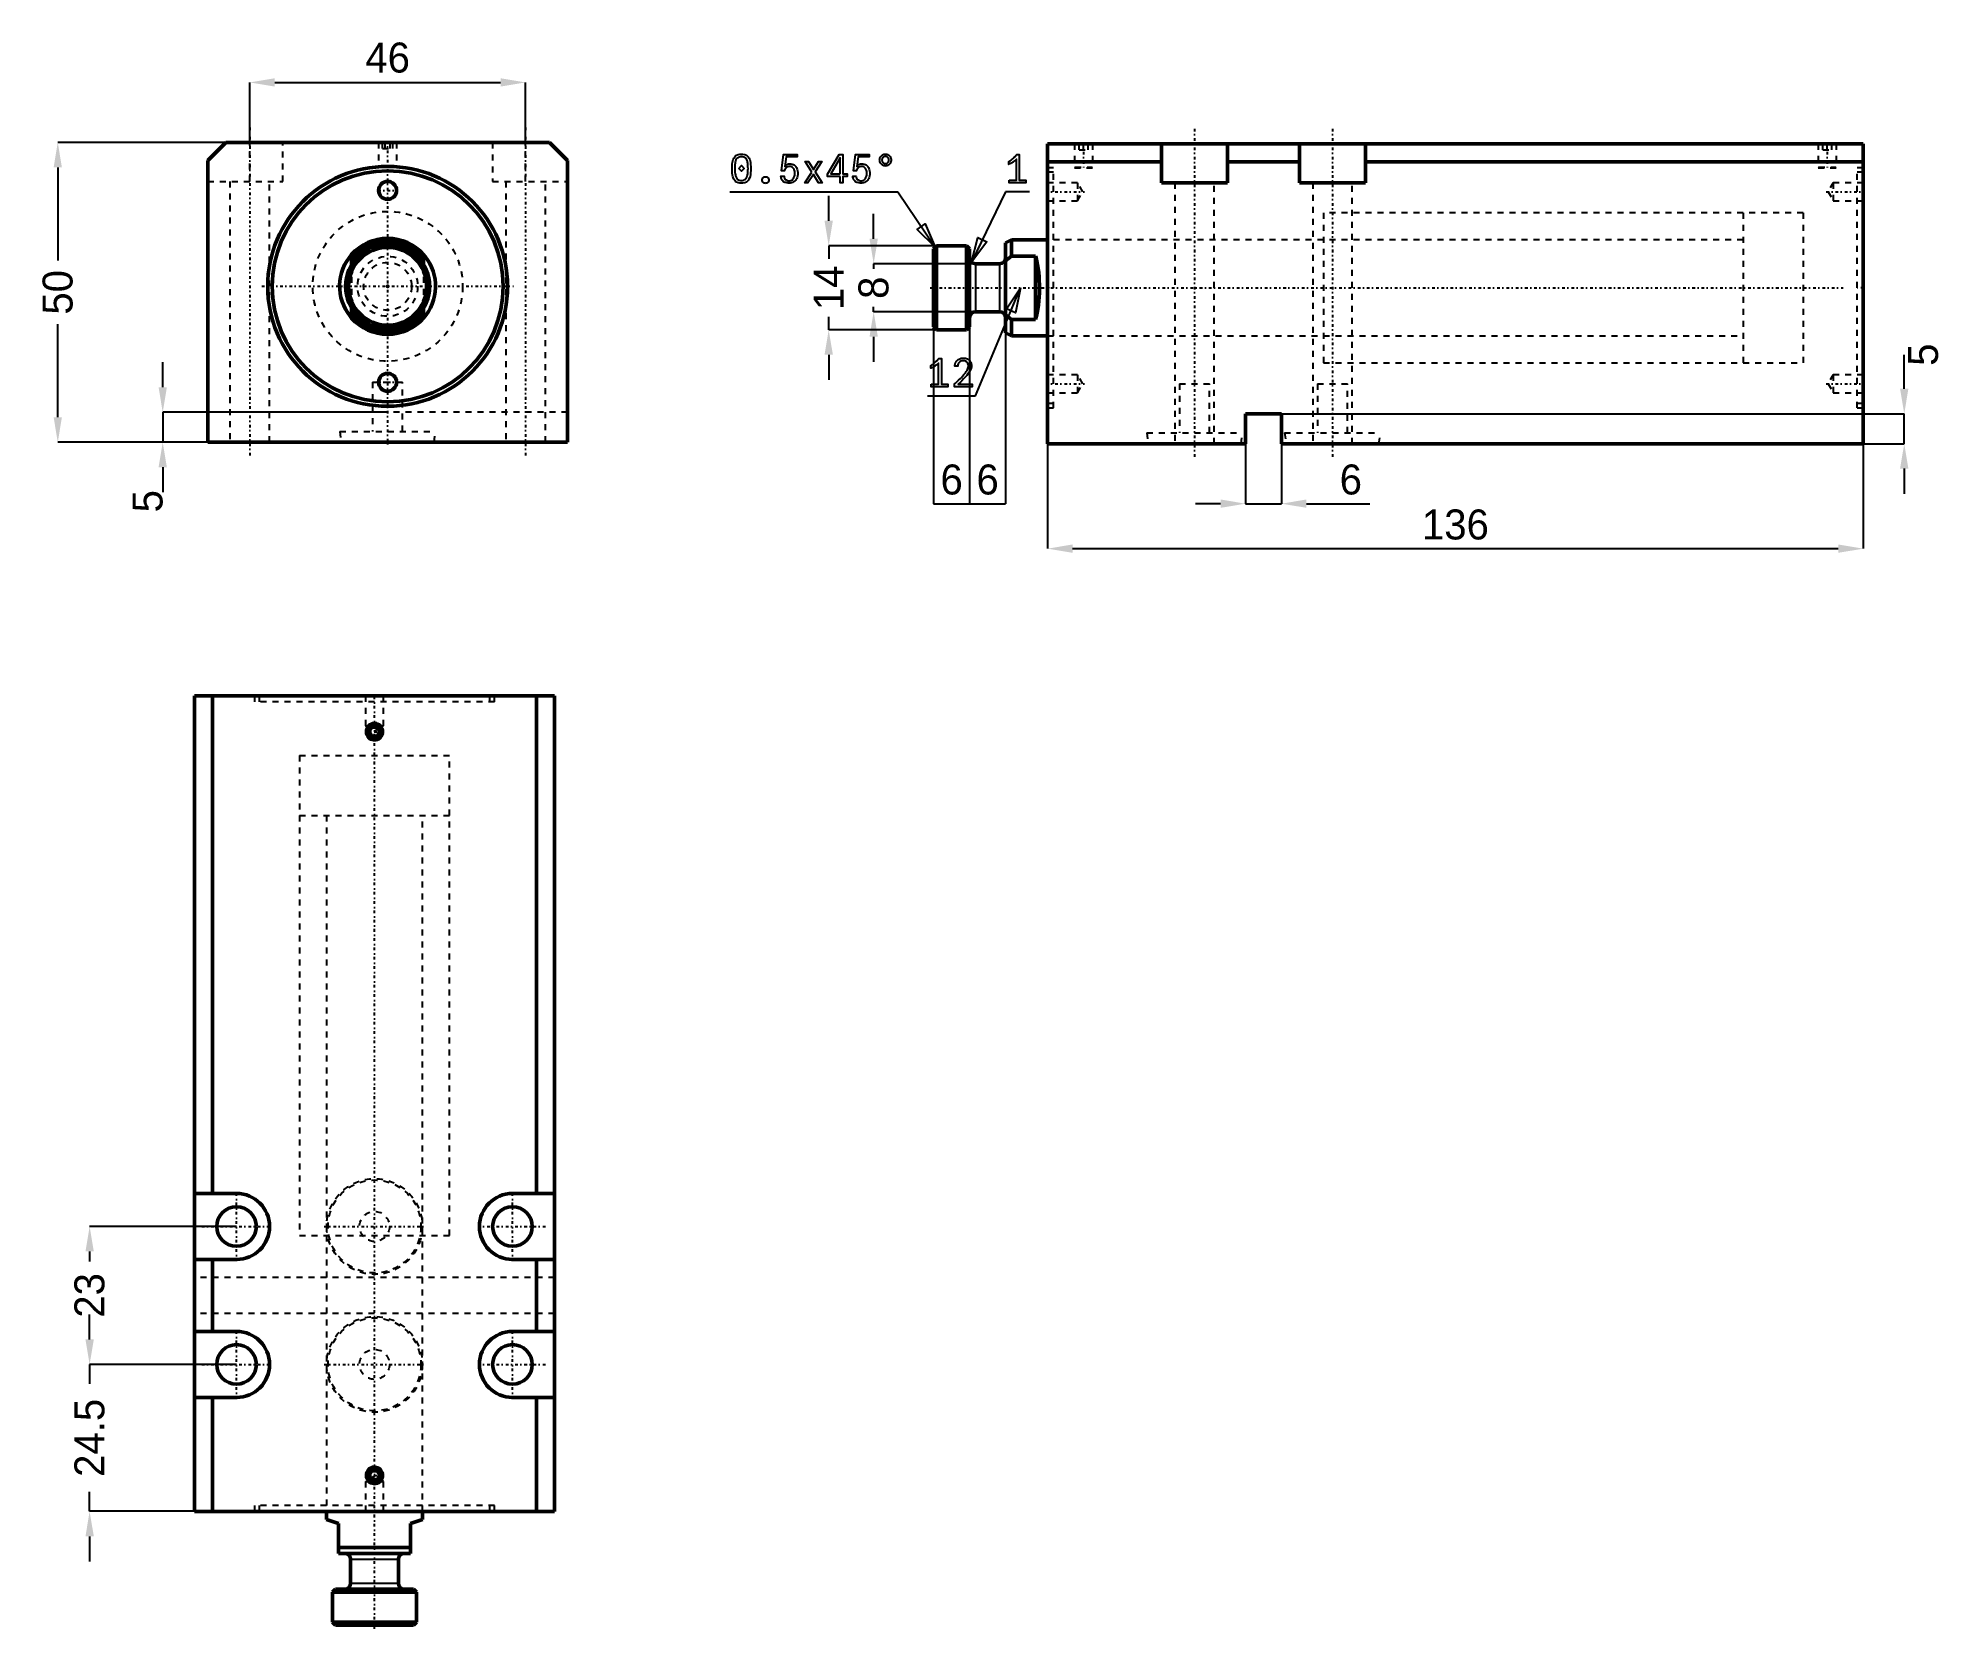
# Model space of a CAD drawing. Header units: millimetres. Extents: x -58 to 259, y -224 to 41.
import ezdxf

# ---------------------------------------------------------------- set-up
doc = ezdxf.new("R2010")
doc.units = ezdxf.units.MM
doc.linetypes.add('Center', pattern=[1.5, 0.45, -0.5, 0.05, -0.5])
doc.linetypes.add('Dashed', pattern=[2, 1, -1])
for name, color, linetype, lineweight in [('2d ConnectionPoints', 7, 'Continuous', 50), ('AM_0', 7, 'Continuous', 50), ('AM_4', 3, 'Continuous', 25), ('AM_5', 3, 'Continuous', 25), ('AM_7', 7, 'Center', 25), ('AM_9', 6, 'Dashed', 25)]:
    doc.layers.add(name, color=color, linetype=linetype, lineweight=lineweight)
doc.dimstyles.new('ISO-25', dxfattribs={"dimtxt": 2.5, "dimasz": 2.5, "dimexe": 1.25, "dimexo": 0.625, "dimtad": 1, "dimtxsty": 'Standard', "dimcen": 2.5, "dimadec": 0, "dimazin": 0, "dimtfac": 1, "dimtmove": 0, "dimatfit": 3, "dimfxl": 0, "dimarcsym": 0})

# ---------------------------------------------------------------- blocks, each defined once
blk = doc.blocks.new('1_JECX_MF_TLA_25_70_0_rod__0_in_JECX_MF_160_TLA_25_70_0__0')
at = {"layer": 'AM_0'}
for p, q in [((-6, 3.61), (-6, 5.29)), ((6, 5.29), (6, 3.61)), ((-6, -5.29), (-6, -3.61)), ((6, -3.61), (6, -5.29))]:
    blk.add_line(p, q, dxfattribs=at)
for points in [[(-6, 5.29), (-6.44, 4.75), (-6.83, 4.17), (-7.17, 3.56), (-7.45, 2.92), (-7.67, 2.26), (-7.84, 1.58), (-7.95, 0.89), (-8, 0.2), (-7.98, -0.5), (-7.91, -1.19), (-7.78, -1.88), (-7.58, -2.55), (-7.33, -3.2), (-7.02, -3.83), (-6.66, -4.43), (-6.25, -4.99), (-6, -5.29)], [(6, -5.29), (6.44, -4.75), (6.83, -4.17), (7.17, -3.56), (7.45, -2.92), (7.67, -2.26), (7.84, -1.58), (7.95, -0.89), (8, -0.2), (7.98, 0.5), (7.91, 1.19), (7.78, 1.88), (7.58, 2.55), (7.33, 3.2), (7.02, 3.83), (6.66, 4.43), (6.25, 4.99), (6, 5.29)]]:
    blk.add_lwpolyline(points, dxfattribs=at)
for radius in [7, 6.5]:
    blk.add_circle((0, 0), radius, dxfattribs=at)
for radius, start, end in [(8, 41.4096, 138.5904), (7.5, 36.8699, 143.1301), (7.5, 216.8699, 323.1301), (8, 221.4096, 318.5904)]:
    blk.add_arc((0, 0), radius, start, end, dxfattribs=at)
at = {"layer": 'AM_9'}
for p, q in [((-6, 3.61), (-6, -3.61)), ((6, 3.61), (6, -3.61))]:
    blk.add_line(p, q, dxfattribs=at)
for radius in [5, 4]:
    blk.add_circle((0, 0), radius, dxfattribs=at)
blk = doc.blocks.new('2_JECX_MF_EXLA_25_70_0_body__0_in_JECX_MF_160_TLA_25_70_0__0')
at = {"layer": 'AM_0'}
for p, q in [((-27, 24), (-30, 21)), ((27, 24), (-27, 24)), ((30, 21), (27, 24)), ((-30, 21), (-30, -26)), ((30, -26), (30, 21)), ((-30, -26), (30, -26))]:
    blk.add_line(p, q, dxfattribs=at)
for centre, radius in [((0, 0), 20), ((0, 0), 19.25), ((0, 16), 1.5), ((0, -16), 1.5)]:
    blk.add_circle(centre, radius, dxfattribs=at)
at = {"layer": 'AM_5', "linetype": 'Dashed'}
for p, q in [((-1.5, 24), (-1.5, 20)), ((1.5, 24), (1.5, 20))]:
    blk.add_line(p, q, dxfattribs=at)
at = {"layer": 'AM_7'}
for p, q in [((-23, 26.5), (-23, -28.5)), ((23, 26.5), (23, -28.5)), ((0, 24.2), (0, -26.5)), ((-1.58, 16), (1.57, 16)), ((-21, 0), (21, 0)), ((-1.58, -16), (1.57, -16))]:
    blk.add_line(p, q, dxfattribs=at)
at = {"layer": 'AM_9'}
for p, q in [((-23, 17.5), (-23, 24)), ((-17.5, 17.5), (-17.5, 24)), ((-1.5, 24), (-1.35, 23.85)), ((-1.2, 24), (-1.35, 23.85)), ((1.35, 23.85), (-1.35, 23.85)), ((-0.87, 23), (-0.87, 24)), ((-0.87, 23), (0.87, 23)), ((-0.43, 23), (-0.43, 24)), ((0.43, 23), (0.43, 24)), ((0.87, 23), (0.87, 24)), ((1.35, 23.85), (1.2, 24)), ((1.35, 23.85), (1.5, 24)), ((17.5, 24), (17.5, 17.5)), ((23, 17.5), (23, 24)), ((-1.4, 20.1), (-1.5, 20)), ((-1.5, 20), (1.5, 20)), ((-1.4, 20.1), (-1.4, 20)), ((-1.4, 20.1), (1.4, 20.1)), ((1.4, 20), (1.4, 20.1)), ((1.5, 20), (1.4, 20.1)), ((-30, 17.5), (-17.5, 17.5)), ((-26.3, 17.5), (-26.3, -26)), ((-19.7, -26), (-19.7, 17.5)), ((17.5, 17.5), (30, 17.5)), ((19.7, 17.5), (19.7, -26)), ((26.3, -26), (26.3, 17.5)), ((-2.5, -16), (2.5, -16)), ((-2.5, -16), (-2.5, -24.2)), ((2.5, -24.2), (2.5, -16)), ((30, -21), (-30, -21)), ((-7.98, -24.2), (7.98, -24.2)), ((-7.98, -24.2), (-7.75, -26)), ((7.75, -26), (7.98, -24.2))]:
    blk.add_line(p, q, dxfattribs=at)
blk.add_circle((0, 0), 12.5, dxfattribs=at)
blk = doc.blocks.new('*D3')
at = {"layer": 'AM_5', "color": 0, "lineweight": -2}
for p, q in [((-23, 24), (-23, 34)), ((-18.83, 34), (18.83, 34)), ((23, 24), (23, 34))]:
    blk.add_line(p, q, dxfattribs=at)
at = {"layer": 'AM_5', "color": 0}
for points in [[(-18.83, 34.69), (-18.83, 33.31), (-23, 34)], [(18.83, 33.31), (18.83, 34.69), (23, 34)]]:
    blk.add_solid(points, dxfattribs=at)
at = {"layer": 'Defpoints', "color": 0}
for p in [(23, 34), (-23, 24), (23, 24)]:
    blk.add_point(p, dxfattribs=at)
at = {"layer": 'AM_5', "color": 0, "insert": (0, 38.11), "char_height": 5, "attachment_point": 5}
blk.add_mtext('46', dxfattribs=at)
blk = doc.blocks.new('*D4')
at = {"layer": 'AM_5', "color": 0, "lineweight": -2}
for p, q in [((-27, 24), (-55, 24)), ((-55, 19.83), (-55, 4.31)), ((-55, -21.83), (-55, -6.31)), ((-30, -26), (-55, -26))]:
    blk.add_line(p, q, dxfattribs=at)
at = {"layer": 'AM_5', "color": 0}
for points in [[(-54.31, 19.83), (-55.69, 19.83), (-55, 24)], [(-55.69, -21.83), (-54.31, -21.83), (-55, -26)]]:
    blk.add_solid(points, dxfattribs=at)
at = {"layer": 'Defpoints', "color": 0}
for p in [(-27, 24), (-55, -26), (-30, -26)]:
    blk.add_point(p, dxfattribs=at)
at = {"layer": 'AM_5', "color": 0, "insert": (-55, -1), "char_height": 5, "attachment_point": 5, "rotation": 90}
blk.add_mtext('50', dxfattribs=at)
blk = doc.blocks.new('*D5')
at = {"layer": 'AM_5', "color": 0, "lineweight": -2}
for p, q in [((-37.5, -16.83), (-37.5, -12.67)), ((0, -21), (-37.5, -21)), ((-37.5, -21), (-37.5, -26)), ((-30, -26), (-37.5, -26)), ((-37.5, -30.17), (-37.5, -34.33))]:
    blk.add_line(p, q, dxfattribs=at)
at = {"layer": 'AM_5', "color": 0}
for points in [[(-38.19, -16.83), (-36.81, -16.83), (-37.5, -21)], [(-36.81, -30.17), (-38.19, -30.17), (-37.5, -26)]]:
    blk.add_solid(points, dxfattribs=at)
at = {"layer": 'Defpoints', "color": 0}
for p in [(0, -21), (-37.5, -26), (-30, -26)]:
    blk.add_point(p, dxfattribs=at)
at = {"layer": 'AM_5', "color": 0, "insert": (-40, -35.83), "char_height": 5, "attachment_point": 5, "rotation": 90}
blk.add_mtext('5', dxfattribs=at)
blk = doc.blocks.new('1_JECX_MF_TLA_25_70_0_rod__0_in_JECX_MF_160_TLA_25_70_0__4')
at = {"layer": 'AM_0'}
for p, q in [((-8, 0), (-8, -1.35)), ((8, -1.35), (8, 0)), ((-6, -2), (-8, -1.35)), ((-6, -7), (-6, -2)), ((8, -1.35), (6, -2)), ((6, -2), (6, -7)), ((-6, -6), (6, -6)), ((-6, -7), (6, -7)), ((-4, -8), (-4, -12)), ((4, -12), (4, -8)), ((-6.5, -13), (-7, -13.5)), ((-7, -13.5), (7, -13.5)), ((-7, -13.5), (-7, -18.5)), ((-6.5, -13), (6.5, -13)), ((7, -13.5), (6.5, -13)), ((7, -18.5), (7, -13.5)), ((-7, -18.5), (7, -18.5)), ((-7, -18.5), (-6.5, -19)), ((-6.5, -19), (6.5, -19)), ((6.5, -19), (7, -18.5))]:
    blk.add_line(p, q, dxfattribs=at)
for centre, start, end in [((-5, -8), 0, 90), ((5, -8), 90, 180), ((-5, -12), 270, 360), ((5, -12), 180, 270)]:
    blk.add_arc(centre, 1, start, end, dxfattribs=at)
at = {"layer": 'AM_4'}
for p, q in [((-4, -8), (4, -8)), ((-4, -12), (4, -12))]:
    blk.add_line(p, q, dxfattribs=at)
at = {"layer": 'AM_7'}
blk.add_line((0, -19.6), (0, 136.29), dxfattribs=at)
at = {"layer": 'AM_9'}
for p, q in [((-12.5, 126), (12.5, 126)), ((-12.5, 126), (-12.5, 116)), ((12.5, 116), (12.5, 126)), ((-12.5, 116), (12.5, 116)), ((-8, 116), (-8, 0)), ((8, 0), (8, 116))]:
    blk.add_line(p, q, dxfattribs=at)
blk = doc.blocks.new('2_JECX_MF_EXLA_25_70_0_body__0_in_JECX_MF_160_TLA_25_70_0__4')
at = {"layer": 'AM_0'}
for p, q in [((30, 136), (-30, 136)), ((-30, 136), (-30, 0)), ((-27, 136), (-27, 53)), ((27, 136), (27, 53)), ((30, 136), (30, 0)), ((-0.43, 130.75), (-0.87, 130)), ((0.43, 130.75), (-0.43, 130.75)), ((0.87, 130), (0.43, 130.75)), ((-0.87, 130), (-0.43, 129.25)), ((-0.43, 129.25), (0.43, 129.25)), ((0.43, 129.25), (0.87, 130)), ((-23, 53), (-30, 53)), ((30, 53), (23, 53)), ((-30, 42), (-23, 42)), ((-27, 42), (-27, 30)), ((23, 42), (30, 42)), ((27, 42), (27, 30)), ((-23, 30), (-30, 30)), ((30, 30), (23, 30)), ((-30, 19), (-23, 19)), ((-27, 19), (-27, 0)), ((23, 19), (30, 19)), ((27, 19), (27, 0)), ((-0.43, 6.75), (-0.87, 6)), ((0.43, 6.75), (-0.43, 6.75)), ((0.87, 6), (0.43, 6.75)), ((-0.87, 6), (-0.43, 5.25)), ((-0.43, 5.25), (0.43, 5.25)), ((0.43, 5.25), (0.87, 6)), ((30, 0), (-30, 0))]:
    blk.add_line(p, q, dxfattribs=at)
for centre, radius in [((0, 130), 1.35), ((0, 130), 1.2), ((-23, 47.5), 3.3), ((23, 47.5), 3.3), ((-23, 24.5), 3.3), ((23, 24.5), 3.3), ((0, 6), 1.35), ((0, 6), 1.2)]:
    blk.add_circle(centre, radius, dxfattribs=at)
for centre, start, end in [((-23, 47.5), 270, 90), ((23, 47.5), 90, 270), ((-23, 24.5), 270, 90), ((23, 24.5), 90, 270)]:
    blk.add_arc(centre, 5.5, start, end, dxfattribs=at)
at = {"layer": 'AM_5'}
for centre in [(0, 130), (0, 6)]:
    blk.add_arc(centre, 1.5, 75, 15, dxfattribs=at)
at = {"layer": 'AM_7'}
for p, q in [((-1.58, 130), (1.57, 130)), ((-23, 41.73), (-23, 53.27)), ((23, 41.73), (23, 53.27)), ((-28.78, 47.5), (-17.23, 47.5)), ((-8.38, 47.5), (8.38, 47.5)), ((17.23, 47.5), (28.77, 47.5)), ((-23, 18.73), (-23, 30.27)), ((23, 18.73), (23, 30.27)), ((-28.78, 24.5), (-17.23, 24.5)), ((-8.38, 24.5), (8.38, 24.5)), ((17.23, 24.5), (28.77, 24.5)), ((-1.58, 6), (1.57, 6))]:
    blk.add_line(p, q, dxfattribs=at)
at = {"layer": 'AM_9'}
for p, q in [((-20, 136), (-20, 135)), ((20, 135), (-20, 135)), ((-19.25, 136), (-19.25, 135)), ((-1.5, 136), (-1.5, 131)), ((1.5, 131), (1.5, 136)), ((19.25, 135), (19.25, 136)), ((20, 135), (20, 136)), ((-1.5, 131), (0, 130.13)), ((-1.5, 131), (1.5, 131)), ((0, 130.13), (1.5, 131)), ((-12.5, 126), (12.5, 126)), ((-12.5, 126), (-12.5, 46)), ((12.5, 46), (12.5, 126)), ((-12.5, 46), (12.5, 46)), ((-8, 46), (-8, 0)), ((8, 0), (8, 46)), ((30, 39), (-30, 39)), ((30, 33), (-30, 33)), ((0, 5.87), (-1.5, 5)), ((-1.5, 5), (-1.5, 0)), ((-1.5, 5), (1.5, 5)), ((1.5, 5), (0, 5.87)), ((1.5, 0), (1.5, 5)), ((20, 1), (-20, 1)), ((-20, 1), (-20, 0)), ((-19.25, 1), (-19.25, 0)), ((19.25, 0), (19.25, 1)), ((20, 0), (20, 1))]:
    blk.add_line(p, q, dxfattribs=at)
for centre, radius in [((0, 130), 1.4), ((0, 47.5), 7.98), ((0, 47.5), 7.75), ((0, 47.5), 2.5), ((0, 24.5), 7.98), ((0, 24.5), 7.75), ((0, 24.5), 2.5), ((0, 6), 1.4)]:
    blk.add_circle(centre, radius, dxfattribs=at)
blk = doc.blocks.new('*D11')
at = {"layer": 'AM_5', "color": 0, "lineweight": -2}
for p, q in [((-25.19, -156.75), (-49.69, -156.75)), ((-49.69, -160.92), (-49.69, -162.59)), ((-49.69, -175.59), (-49.69, -173.92)), ((-25.19, -179.75), (-49.69, -179.75))]:
    blk.add_line(p, q, dxfattribs=at)
at = {"layer": 'AM_5', "color": 0}
for points in [[(-50.38, -160.92), (-48.99, -160.92), (-49.69, -156.75)], [(-50.38, -175.59), (-48.99, -175.59), (-49.69, -179.75)]]:
    blk.add_solid(points, dxfattribs=at)
at = {"layer": 'Defpoints', "color": 0}
for p in [(-49.69, -156.75), (-25.19, -156.75), (-25.19, -179.75)]:
    blk.add_point(p, dxfattribs=at)
at = {"layer": 'AM_5', "color": 0, "insert": (-49.69, -168.25), "char_height": 5, "attachment_point": 5, "rotation": 90}
blk.add_mtext('23', dxfattribs=at)
blk = doc.blocks.new('*D12')
at = {"layer": 'AM_5', "color": 0, "lineweight": -2}
for p, q in [((-49.69, -175.59), (-49.69, -171.42)), ((-25.19, -179.75), (-49.69, -179.75)), ((-49.69, -179.75), (-49.69, -183)), ((-49.69, -204.25), (-49.69, -201)), ((-32.19, -204.25), (-49.69, -204.25)), ((-49.69, -208.42), (-49.69, -212.59))]:
    blk.add_line(p, q, dxfattribs=at)
at = {"layer": 'AM_5', "color": 0}
for points in [[(-50.38, -175.59), (-48.99, -175.59), (-49.69, -179.75)], [(-50.38, -208.42), (-48.99, -208.42), (-49.69, -204.25)]]:
    blk.add_solid(points, dxfattribs=at)
at = {"layer": 'Defpoints', "color": 0}
for p in [(-25.19, -179.75), (-49.69, -204.25), (-32.19, -204.25)]:
    blk.add_point(p, dxfattribs=at)
at = {"layer": 'AM_5', "color": 0, "insert": (-49.69, -192), "char_height": 5, "attachment_point": 5, "rotation": 90}
blk.add_mtext('24.5', dxfattribs=at)
blk = doc.blocks.new('1_JECX_MF_TLA_25_70_0_rod__0_in_JECX_MF_160_TLA_25_70_0__2')
at = {"layer": 'AM_0'}
for p, q in [((-18.5, 7), (-19, 6.5)), ((-19, 6.5), (-19, -6.5)), ((-13.5, 7), (-18.5, 7)), ((-18.5, 7), (-18.5, -7)), ((-13, 6.5), (-13.5, 7)), ((-13.5, 7), (-13.5, -7)), ((-13, 6.5), (-13, -6.5)), ((-6, 8), (-7, 7.5)), ((-7, 7.5), (-7, -7.5)), ((0, 8), (-6, 8)), ((-6, 8), (-6, 5.29)), ((-8, 4), (-12, 4)), ((-6, 5.29), (-7, 4.5)), ((-2, 5.29), (-6, 5.29)), ((-2, 5.29), (-2, -5.29)), ((-12, -4), (-8, -4)), ((-7, -4.5), (-6, -5.29)), ((-6, -5.29), (-2, -5.29)), ((-6, -5.29), (-6, -8)), ((-19, -6.5), (-18.5, -7)), ((-18.5, -7), (-13.5, -7)), ((-13.5, -7), (-13, -6.5)), ((-7, -7.5), (-6, -8)), ((-6, -8), (0, -8))]:
    blk.add_line(p, q, dxfattribs=at)
blk.add_lwpolyline([(-2, -5.29), (-1.86, -4.75), (-1.73, -4.17), (-1.62, -3.56), (-1.53, -2.92), (-1.46, -2.26), (-1.4, -1.58), (-1.37, -0.89), (-1.35, -0.2), (-1.36, 0.5), (-1.38, 1.19), (-1.42, 1.88), (-1.49, 2.55), (-1.57, 3.2), (-1.67, 3.83), (-1.78, 4.43), (-1.92, 4.99), (-2, 5.29)], dxfattribs=at)
for centre, start, end in [((-12, 5), 180, 270), ((-8, 5), 270, 360), ((-12, -5), 90, 180), ((-8, -5), 0, 90)]:
    blk.add_arc(centre, 1, start, end, dxfattribs=at)
at = {"layer": 'AM_4'}
for p, q in [((-12, 4), (-12, -4)), ((-8, 4), (-8, -4))]:
    blk.add_line(p, q, dxfattribs=at)
at = {"layer": 'AM_7'}
blk.add_line((-19.6, 0), (132.65, 0), dxfattribs=at)
at = {"layer": 'AM_9'}
for p, q in [((126, 12.5), (116, 12.5)), ((116, 12.5), (116, -12.5)), ((126, 12.5), (126, -12.5)), ((116, 8), (0, 8)), ((0, -8), (116, -8)), ((116, -12.5), (126, -12.5))]:
    blk.add_line(p, q, dxfattribs=at)
blk = doc.blocks.new('2_JECX_MF_EXLA_25_70_0_body__0_in_JECX_MF_160_TLA_25_70_0__2')
at = {"layer": 'AM_0'}
for p, q in [((0, -26), (0, 24)), ((136, 24), (0, 24)), ((19, 17.5), (19, 24)), ((30, 17.5), (30, 24)), ((42, 24), (42, 17.5)), ((53, 17.5), (53, 24)), ((136, -26), (136, 24)), ((19, 21), (0, 21)), ((42, 21), (30, 21)), ((136, 21), (53, 21)), ((19, 17.5), (30, 17.5)), ((42, 17.5), (53, 17.5)), ((33, -21), (33, -26)), ((39, -21), (33, -21)), ((39, -26), (39, -21)), ((33, -26), (0, -26)), ((136, -26), (39, -26))]:
    blk.add_line(p, q, dxfattribs=at)
at = {"layer": 'AM_5', "linetype": 'Dashed'}
for p, q in [((4.5, 24), (4.5, 20)), ((7.5, 24), (7.5, 20)), ((128.5, 24), (128.5, 20)), ((131.5, 24), (131.5, 20))]:
    blk.add_line(p, q, dxfattribs=at)
at = {"layer": 'AM_7'}
for p, q in [((24.5, 26.5), (24.5, -28.5)), ((47.5, 26.5), (47.5, -28.5)), ((6, 24.2), (6, 19.8)), ((130, 24.2), (130, 19.8)), ((-0.29, 16), (6.16, 16)), ((129.84, 16), (136.29, 16)), ((136.05, 0), (134.95, 0)), ((-0.29, -16), (6.16, -16)), ((129.84, -16), (136.29, -16))]:
    blk.add_line(p, q, dxfattribs=at)
at = {"layer": 'AM_9'}
for p, q in [((4.5, 24), (4.65, 23.85)), ((4.8, 24), (4.65, 23.85)), ((7.35, 23.85), (4.65, 23.85)), ((5.25, 23), (5.25, 24)), ((5.25, 23), (6.75, 23)), ((6, 23), (6, 24)), ((6.75, 23), (6.75, 24)), ((7.35, 23.85), (7.2, 24)), ((7.35, 23.85), (7.5, 24)), ((128.5, 24), (128.65, 23.85)), ((128.8, 24), (128.65, 23.85)), ((131.35, 23.85), (128.65, 23.85)), ((129.25, 23), (129.25, 24)), ((129.25, 23), (130.75, 23)), ((130, 23), (130, 24)), ((130.75, 23), (130.75, 24)), ((131.35, 23.85), (131.2, 24)), ((131.35, 23.85), (131.5, 24)), ((1, 20), (0, 20)), ((1, 19.25), (0, 19.25)), ((1, -20), (1, 20)), ((4.6, 20.1), (4.5, 20)), ((4.5, 20), (7.5, 20)), ((4.6, 20.1), (4.6, 20)), ((4.6, 20.1), (7.4, 20.1)), ((7.4, 20), (7.4, 20.1)), ((7.5, 20), (7.4, 20.1)), ((128.6, 20.1), (128.5, 20)), ((128.5, 20), (131.5, 20)), ((128.6, 20.1), (128.6, 20)), ((128.6, 20.1), (131.4, 20.1)), ((131.4, 20), (131.4, 20.1)), ((131.5, 20), (131.4, 20.1)), ((135, -20), (135, 20)), ((136, 20), (135, 20)), ((136, 19.25), (135, 19.25)), ((5, 17.5), (0, 17.5)), ((5.87, 16), (5, 17.5)), ((5, 17.5), (5, 14.5)), ((5, 14.5), (5.87, 16)), ((21.2, 17.5), (21.2, -26)), ((27.8, -26), (27.8, 17.5)), ((44.2, 17.5), (44.2, -26)), ((50.8, -26), (50.8, 17.5)), ((131, 17.5), (130.13, 16)), ((130.13, 16), (131, 14.5)), ((136, 17.5), (131, 17.5)), ((131, 17.5), (131, 14.5)), ((0, 14.5), (5, 14.5)), ((131, 14.5), (136, 14.5)), ((126, 12.5), (46, 12.5)), ((46, 12.5), (46, -12.5)), ((126, 12.5), (126, -12.5)), ((46, 8), (0, 8)), ((0, -8), (46, -8)), ((46, -12.5), (126, -12.5)), ((5, -14.5), (0, -14.5)), ((5.87, -16), (5, -14.5)), ((5, -14.5), (5, -17.5)), ((131, -14.5), (130.13, -16)), ((136, -14.5), (131, -14.5)), ((131, -14.5), (131, -17.5)), ((0, -17.5), (5, -17.5)), ((5, -17.5), (5.87, -16)), ((22, -16), (27, -16)), ((22, -16), (22, -24.2)), ((27, -24.2), (27, -16)), ((45, -16), (50, -16)), ((45, -16), (45, -24.2)), ((50, -24.2), (50, -16)), ((130.13, -16), (131, -17.5)), ((131, -17.5), (136, -17.5)), ((0, -19.25), (1, -19.25)), ((0, -20), (1, -20)), ((135, -19.25), (136, -19.25)), ((135, -20), (136, -20)), ((16.52, -24.2), (32.48, -24.2)), ((16.52, -24.2), (16.75, -26)), ((32.25, -26), (32.48, -24.2)), ((39.52, -24.2), (55.48, -24.2)), ((39.52, -24.2), (39.75, -26)), ((55.25, -26), (55.48, -24.2))]:
    blk.add_line(p, q, dxfattribs=at)
blk = doc.blocks.new('*D25')
at = {"layer": 'AM_5', "color": 0, "lineweight": -2}
for p, q in [((110.04, -26.24), (110.04, -43.74)), ((246.04, -26.24), (246.04, -43.74)), ((114.21, -43.74), (241.88, -43.74))]:
    blk.add_line(p, q, dxfattribs=at)
at = {"layer": 'AM_5', "color": 0}
for points in [[(114.21, -43.04), (114.21, -44.43), (110.04, -43.74)], [(241.88, -43.04), (241.88, -44.43), (246.04, -43.74)]]:
    blk.add_solid(points, dxfattribs=at)
at = {"layer": 'Defpoints', "color": 0}
for p in [(110.04, -26.24), (246.04, -26.24), (246.04, -43.74)]:
    blk.add_point(p, dxfattribs=at)
at = {"layer": 'AM_5', "color": 0, "insert": (178.04, -39.74), "char_height": 5, "attachment_point": 5}
blk.add_mtext('136', dxfattribs=at)
blk = doc.blocks.new('*D26')
at = {"layer": 'AM_5', "color": 0, "lineweight": -2}
for p, q in [((103.04, -5.24), (103.04, -36.24)), ((97.04, -6.74), (97.04, -36.24)), ((97.04, -36.24), (103.04, -36.24))]:
    blk.add_line(p, q, dxfattribs=at)
at = {"layer": 'Defpoints', "color": 0}
for p in [(103.04, -5.24), (97.04, -6.74), (103.04, -36.24)]:
    blk.add_point(p, dxfattribs=at)
at = {"layer": 'AM_5', "color": 0, "insert": (100.04, -32.24), "char_height": 5, "attachment_point": 5}
blk.add_mtext('6', dxfattribs=at)
blk = doc.blocks.new('*D27')
at = {"layer": 'AM_5', "color": 0, "lineweight": -2}
for p, q in [((91.04, -6.74), (91.04, -36.24)), ((97.04, -6.74), (97.04, -36.24)), ((91.04, -36.24), (97.04, -36.24))]:
    blk.add_line(p, q, dxfattribs=at)
at = {"layer": 'Defpoints', "color": 0}
for p in [(91.04, -6.74), (97.04, -6.74), (97.04, -36.24)]:
    blk.add_point(p, dxfattribs=at)
at = {"layer": 'AM_5', "color": 0, "insert": (94.04, -32.24), "char_height": 5, "attachment_point": 5}
blk.add_mtext('6', dxfattribs=at)
blk = doc.blocks.new('*D28')
at = {"layer": 'AM_5', "color": 0, "lineweight": -2}
for p, q in [((73.54, 10.93), (73.54, 15.1)), ((91.54, 6.76), (73.54, 6.76)), ((73.54, 6.76), (73.54, 4.6)), ((73.54, -7.24), (73.54, -5.07)), ((91.54, -7.24), (73.54, -7.24)), ((73.54, -11.4), (73.54, -15.57))]:
    blk.add_line(p, q, dxfattribs=at)
at = {"layer": 'AM_5', "color": 0}
for points in [[(72.85, 10.93), (74.24, 10.93), (73.54, 6.76)], [(72.85, -11.4), (74.24, -11.4), (73.54, -7.24)]]:
    blk.add_solid(points, dxfattribs=at)
at = {"layer": 'Defpoints', "color": 0}
for p in [(73.54, 6.76), (91.54, 6.76), (91.54, -7.24)]:
    blk.add_point(p, dxfattribs=at)
at = {"layer": 'AM_5', "color": 0, "insert": (73.54, -0.24), "char_height": 5, "attachment_point": 5, "rotation": 90}
blk.add_mtext('14', dxfattribs=at)
blk = doc.blocks.new('*D29')
at = {"layer": 'AM_5', "color": 0, "lineweight": -2}
for p, q in [((81.04, 7.93), (81.04, 12.1)), ((98.04, 3.76), (81.04, 3.76)), ((81.04, 3.76), (81.04, 2.93)), ((81.04, -4.24), (81.04, -3.4)), ((98.04, -4.24), (81.04, -4.24)), ((81.04, -8.4), (81.04, -12.57))]:
    blk.add_line(p, q, dxfattribs=at)
at = {"layer": 'AM_5', "color": 0}
for points in [[(80.35, 7.93), (81.74, 7.93), (81.04, 3.76)], [(80.35, -8.4), (81.74, -8.4), (81.04, -4.24)]]:
    blk.add_solid(points, dxfattribs=at)
at = {"layer": 'Defpoints', "color": 0}
for p in [(81.04, 3.76), (98.04, 3.76), (98.04, -4.24)]:
    blk.add_point(p, dxfattribs=at)
at = {"layer": 'AM_5', "color": 0, "insert": (81.04, -0.24), "char_height": 5, "attachment_point": 5, "rotation": 90}
blk.add_mtext('8', dxfattribs=at)
blk = doc.blocks.new('*D23')
at = {"layer": 'AM_5', "color": 0, "lineweight": -2}
for p, q in [((143.04, -21.24), (143.04, -36.24)), ((149.04, -26.24), (149.04, -36.24)), ((138.88, -36.24), (134.71, -36.24)), ((143.04, -36.24), (149.04, -36.24)), ((153.21, -36.24), (163.77, -36.24))]:
    blk.add_line(p, q, dxfattribs=at)
at = {"layer": 'AM_5', "color": 0}
for points in [[(138.88, -35.54), (138.88, -36.93), (143.04, -36.24)], [(153.21, -35.54), (153.21, -36.93), (149.04, -36.24)]]:
    blk.add_solid(points, dxfattribs=at)
at = {"layer": 'Defpoints', "color": 0}
for p in [(143.04, -21.24), (149.04, -26.24), (149.04, -36.24)]:
    blk.add_point(p, dxfattribs=at)
at = {"layer": 'AM_5', "color": 0, "insert": (160.6, -32.24), "char_height": 5, "attachment_point": 5}
blk.add_mtext('6', dxfattribs=at)
blk = doc.blocks.new('*D24')
at = {"layer": 'AM_5', "color": 0, "lineweight": -2}
for p, q in [((252.88, -17.07), (252.88, -11.4)), ((143.04, -21.24), (252.88, -21.24)), ((252.88, -26.24), (252.88, -21.24)), ((149.04, -26.24), (252.88, -26.24)), ((252.88, -30.4), (252.88, -34.57))]:
    blk.add_line(p, q, dxfattribs=at)
at = {"layer": 'AM_5', "color": 0}
for points in [[(252.18, -17.07), (253.57, -17.07), (252.88, -21.24)], [(252.18, -30.4), (253.57, -30.4), (252.88, -26.24)]]:
    blk.add_solid(points, dxfattribs=at)
at = {"layer": 'Defpoints', "color": 0}
for p in [(143.04, -21.24), (149.04, -26.24), (252.88, -26.24)]:
    blk.add_point(p, dxfattribs=at)
at = {"layer": 'AM_5', "color": 0, "insert": (256.04, -11.4), "char_height": 5, "attachment_point": 5, "rotation": 90}
blk.add_mtext('5', dxfattribs=at)

msp = doc.modelspace()

# ---------------------------------------------------------------- linework, layer by layer
at = {"layer": '2d ConnectionPoints'}
for p in [(0, 0), (110.043, -0.236), (-2.189, -204.253)]:
    msp.add_point(p, dxfattribs=at)
at = {"layer": 'AM_5'}
for p, q in [((57.043, 15.764), (85.043, 15.764)), ((85.043, 15.764), (91.293, 6.514)), ((103.043, 15.764), (97.336, 4.057)), ((107.043, 15.764), (103.043, 15.764)), ((98.043, -18.236), (105.543, -0.236)), ((90.043, -18.236), (98.043, -18.236))]:
    msp.add_line(p, q, dxfattribs=at)
for points in [[(58.99, 17.199), (58.99, 17.199), (58.745, 17.211), (58.422, 17.274), (58.422, 17.274), (58.154, 17.391), (58.005, 17.498), (58.005, 17.498), (57.878, 17.627), (57.72, 17.853), (57.72, 17.853), (57.602, 18.119), (57.545, 18.319), (57.545, 18.319), (57.503, 18.539), (57.456, 18.909), (57.456, 18.909), (57.431, 19.329), (57.427, 19.637), (57.427, 19.637), (57.431, 19.937), (57.457, 20.349), (57.457, 20.349), (57.504, 20.713), (57.547, 20.93), (57.547, 20.93), (57.604, 21.128), (57.723, 21.392), (57.723, 21.392), (57.882, 21.617), (58.01, 21.744), (58.01, 21.744), (58.159, 21.852), (58.426, 21.967), (58.426, 21.967), (58.747, 22.03), (58.99, 22.042), (58.99, 22.042), (59.234, 22.03), (59.556, 21.967), (59.556, 21.967), (59.824, 21.852), (59.973, 21.744), (59.973, 21.744), (60.101, 21.617), (60.261, 21.393), (60.261, 21.393), (60.38, 21.129), (60.438, 20.932), (60.438, 20.932), (60.482, 20.715), (60.529, 20.351), (60.529, 20.351), (60.555, 19.938), (60.56, 19.637), (60.56, 19.637), (60.555, 19.334), (60.528, 18.918), (60.528, 18.918), (60.478, 18.548), (60.433, 18.327), (60.433, 18.327), (60.373, 18.126), (60.252, 17.857), (60.252, 17.857), (60.091, 17.629), (59.962, 17.5), (59.962, 17.5), (59.812, 17.392), (59.546, 17.274), (59.546, 17.274), (59.229, 17.211), (58.99, 17.199)], [(58.99, 17.628), (58.99, 17.628), (59.161, 17.639), (59.387, 17.693), (59.387, 17.693), (59.575, 17.795), (59.68, 17.888), (59.68, 17.888), (59.771, 17.999), (59.883, 18.191), (59.883, 18.191), (59.966, 18.415), (60.005, 18.581), (60.005, 18.581), (60.035, 18.761), (60.068, 19.061), (60.068, 19.061), (60.085, 19.395), (60.088, 19.637), (60.088, 19.637), (60.085, 19.893), (60.07, 20.239), (60.07, 20.239), (60.042, 20.54), (60.015, 20.714), (60.015, 20.714), (59.979, 20.872), (59.901, 21.083), (59.901, 21.083), (59.792, 21.263), (59.703, 21.366), (59.703, 21.366), (59.598, 21.452), (59.405, 21.546), (59.405, 21.546), (59.17, 21.597), (58.99, 21.606), (58.99, 21.606), (58.811, 21.597), (58.577, 21.546), (58.577, 21.546), (58.386, 21.452), (58.281, 21.366), (58.281, 21.366), (58.193, 21.263), (58.085, 21.083), (58.085, 21.083), (58.007, 20.872), (57.971, 20.714), (57.971, 20.714), (57.945, 20.54), (57.916, 20.239), (57.916, 20.239), (57.901, 19.893), (57.898, 19.637), (57.898, 19.637), (57.901, 19.393), (57.918, 19.057), (57.918, 19.057), (57.949, 18.757), (57.977, 18.577), (57.977, 18.577), (58.016, 18.412), (58.097, 18.191), (58.097, 18.191), (58.208, 17.999), (58.298, 17.888), (58.298, 17.888), (58.402, 17.795), (58.591, 17.693), (58.591, 17.693), (58.818, 17.639), (58.99, 17.628)], [(58.554, 19.637), (58.99, 20.124), (59.425, 19.637), (58.99, 19.195), (58.554, 19.637)], [(66.925, 17.206), (66.925, 17.206), (66.778, 17.211), (66.569, 17.237), (66.569, 17.237), (66.373, 17.286), (66.249, 17.331), (66.249, 17.331), (66.133, 17.387), (65.977, 17.491), (65.977, 17.491), (65.843, 17.62), (65.766, 17.719), (65.766, 17.719), (65.701, 17.83), (65.631, 18.017), (65.631, 18.017), (65.593, 18.228), (65.586, 18.382), (66.093, 18.382), (66.093, 18.382), (66.102, 18.236), (66.152, 18.046), (66.152, 18.046), (66.244, 17.889), (66.328, 17.804), (66.328, 17.804), (66.429, 17.734), (66.6, 17.658), (66.6, 17.658), (66.798, 17.617), (66.944, 17.609), (66.944, 17.609), (67.07, 17.616), (67.242, 17.652), (67.242, 17.652), (67.394, 17.719), (67.484, 17.781), (67.484, 17.781), (67.565, 17.854), (67.67, 17.98), (67.67, 17.98), (67.754, 18.125), (67.799, 18.233), (67.799, 18.233), (67.835, 18.347), (67.875, 18.525), (67.875, 18.525), (67.896, 18.713), (67.9, 18.844), (67.9, 18.844), (67.896, 18.963), (67.875, 19.137), (67.875, 19.137), (67.837, 19.304), (67.802, 19.411), (67.802, 19.411), (67.759, 19.513), (67.68, 19.65), (67.68, 19.65), (67.582, 19.769), (67.507, 19.838), (67.507, 19.838), (67.424, 19.897), (67.285, 19.96), (67.285, 19.96), (67.129, 19.994), (67.016, 20.001), (67.016, 20.001), (66.895, 19.993), (66.725, 19.951), (66.725, 19.951), (66.568, 19.874), (66.47, 19.803), (66.47, 19.803), (66.381, 19.717), (66.272, 19.568), (66.272, 19.568), (66.19, 19.392), (66.151, 19.26), (65.657, 19.26), (65.995, 21.99), (68.29, 21.99), (68.29, 21.567), (66.457, 21.567), (66.249, 20.004), (66.249, 20.004), (66.318, 20.088), (66.425, 20.198), (66.425, 20.198), (66.538, 20.288), (66.616, 20.337), (66.616, 20.337), (66.698, 20.378), (66.831, 20.421), (66.831, 20.421), (66.977, 20.445), (67.081, 20.449), (67.081, 20.449), (67.24, 20.441), (67.463, 20.396), (67.463, 20.396), (67.665, 20.312), (67.789, 20.235), (67.789, 20.235), (67.903, 20.143), (68.053, 19.982), (68.053, 19.982), (68.176, 19.793), (68.244, 19.651), (68.244, 19.651), (68.301, 19.501), (68.361, 19.262), (68.361, 19.262), (68.394, 19.008), (68.4, 18.831), (68.4, 18.831), (68.393, 18.644), (68.354, 18.38), (68.354, 18.38), (68.282, 18.136), (68.215, 17.984), (68.215, 17.984), (68.135, 17.843), (67.992, 17.656), (67.992, 17.656), (67.823, 17.499), (67.695, 17.411), (67.695, 17.411), (67.557, 17.337), (67.335, 17.257), (67.335, 17.257), (67.095, 17.214), (66.925, 17.206)], [(70.714, 19.049), (69.615, 20.839), (70.184, 20.839), (71.003, 19.484), (71.864, 20.839), (72.381, 20.839), (71.295, 19.091), (72.433, 17.264), (71.858, 17.264), (70.993, 18.668), (70.08, 17.264), (69.553, 17.264), (70.714, 19.049)], [(75.468, 18.304), (73.362, 18.304), (73.362, 18.727), (75.279, 21.977), (75.923, 21.977), (75.923, 18.743), (76.625, 18.743), (76.625, 18.304), (75.923, 18.304), (75.923, 17.264), (75.468, 17.264), (75.468, 18.304)], [(75.474, 18.743), (75.474, 21.431), (73.921, 18.743), (75.474, 18.743)], [(78.925, 17.206), (78.925, 17.206), (78.778, 17.211), (78.569, 17.237), (78.569, 17.237), (78.373, 17.286), (78.249, 17.331), (78.249, 17.331), (78.133, 17.387), (77.977, 17.491), (77.977, 17.491), (77.843, 17.62), (77.766, 17.719), (77.766, 17.719), (77.701, 17.83), (77.631, 18.017), (77.631, 18.017), (77.593, 18.228), (77.586, 18.382), (78.093, 18.382), (78.093, 18.382), (78.102, 18.236), (78.152, 18.046), (78.152, 18.046), (78.244, 17.889), (78.328, 17.804), (78.328, 17.804), (78.429, 17.734), (78.6, 17.658), (78.6, 17.658), (78.798, 17.617), (78.944, 17.609), (78.944, 17.609), (79.07, 17.616), (79.242, 17.652), (79.242, 17.652), (79.394, 17.719), (79.484, 17.781), (79.484, 17.781), (79.565, 17.854), (79.67, 17.98), (79.67, 17.98), (79.754, 18.125), (79.799, 18.233), (79.799, 18.233), (79.835, 18.347), (79.875, 18.525), (79.875, 18.525), (79.896, 18.713), (79.9, 18.844), (79.9, 18.844), (79.896, 18.963), (79.875, 19.137), (79.875, 19.137), (79.837, 19.304), (79.802, 19.411), (79.802, 19.411), (79.759, 19.513), (79.68, 19.65), (79.68, 19.65), (79.582, 19.769), (79.507, 19.838), (79.507, 19.838), (79.424, 19.897), (79.285, 19.96), (79.285, 19.96), (79.129, 19.994), (79.016, 20.001), (79.016, 20.001), (78.895, 19.993), (78.725, 19.951), (78.725, 19.951), (78.568, 19.874), (78.47, 19.803), (78.47, 19.803), (78.381, 19.717), (78.272, 19.568), (78.272, 19.568), (78.19, 19.392), (78.151, 19.26), (77.657, 19.26), (77.995, 21.99), (80.29, 21.99), (80.29, 21.567), (78.457, 21.567), (78.249, 20.004), (78.249, 20.004), (78.318, 20.088), (78.425, 20.198), (78.425, 20.198), (78.538, 20.288), (78.616, 20.337), (78.616, 20.337), (78.698, 20.378), (78.831, 20.421), (78.831, 20.421), (78.977, 20.445), (79.081, 20.449), (79.081, 20.449), (79.24, 20.441), (79.463, 20.396), (79.463, 20.396), (79.665, 20.312), (79.789, 20.235), (79.789, 20.235), (79.903, 20.143), (80.053, 19.982), (80.053, 19.982), (80.176, 19.793), (80.244, 19.651), (80.244, 19.651), (80.301, 19.501), (80.361, 19.262), (80.361, 19.262), (80.394, 19.008), (80.4, 18.831), (80.4, 18.831), (80.393, 18.644), (80.354, 18.38), (80.354, 18.38), (80.282, 18.136), (80.215, 17.984), (80.215, 17.984), (80.135, 17.843), (79.992, 17.656), (79.992, 17.656), (79.823, 17.499), (79.695, 17.411), (79.695, 17.411), (79.557, 17.337), (79.335, 17.257), (79.335, 17.257), (79.095, 17.214), (78.925, 17.206)], [(83, 20.059), (83, 20.059), (82.897, 20.065), (82.749, 20.093), (82.749, 20.093), (82.609, 20.146), (82.519, 20.194), (82.519, 20.194), (82.434, 20.252), (82.32, 20.353), (82.32, 20.353), (82.223, 20.471), (82.168, 20.56), (82.168, 20.56), (82.121, 20.654), (82.07, 20.8), (82.07, 20.8), (82.043, 20.954), (82.038, 21.06), (82.038, 21.06), (82.043, 21.167), (82.07, 21.32), (82.07, 21.32), (82.121, 21.467), (82.168, 21.561), (82.168, 21.561), (82.223, 21.649), (82.32, 21.768), (82.32, 21.768), (82.434, 21.869), (82.519, 21.926), (82.519, 21.926), (82.609, 21.975), (82.749, 22.028), (82.749, 22.028), (82.897, 22.056), (83, 22.061), (83, 22.061), (83.102, 22.056), (83.249, 22.028), (83.249, 22.028), (83.39, 21.975), (83.479, 21.926), (83.479, 21.926), (83.563, 21.869), (83.676, 21.768), (83.676, 21.768), (83.772, 21.65), (83.827, 21.562), (83.827, 21.562), (83.873, 21.469), (83.923, 21.322), (83.923, 21.322), (83.95, 21.168), (83.955, 21.06), (83.955, 21.06), (83.95, 20.953), (83.923, 20.798), (83.923, 20.798), (83.873, 20.652), (83.827, 20.558), (83.827, 20.558), (83.772, 20.47), (83.676, 20.353), (83.676, 20.353), (83.563, 20.252), (83.479, 20.194), (83.479, 20.194), (83.39, 20.146), (83.249, 20.093), (83.249, 20.093), (83.102, 20.065), (83, 20.059)], [(83, 20.456), (83, 20.456), (83.061, 20.459), (83.15, 20.476), (83.15, 20.476), (83.235, 20.508), (83.289, 20.537), (83.289, 20.537), (83.34, 20.572), (83.408, 20.633), (83.408, 20.633), (83.467, 20.705), (83.5, 20.758), (83.5, 20.758), (83.528, 20.815), (83.559, 20.904), (83.559, 20.904), (83.575, 20.996), (83.578, 21.06), (83.578, 21.06), (83.575, 21.124), (83.559, 21.217), (83.559, 21.217), (83.528, 21.306), (83.5, 21.363), (83.5, 21.363), (83.467, 21.416), (83.408, 21.488), (83.408, 21.488), (83.34, 21.549), (83.289, 21.584), (83.289, 21.584), (83.235, 21.613), (83.15, 21.645), (83.15, 21.645), (83.061, 21.662), (83, 21.665), (83, 21.665), (82.938, 21.662), (82.849, 21.645), (82.849, 21.645), (82.764, 21.613), (82.709, 21.584), (82.709, 21.584), (82.657, 21.549), (82.588, 21.488), (82.588, 21.488), (82.528, 21.416), (82.494, 21.363), (82.494, 21.363), (82.466, 21.306), (82.435, 21.217), (82.435, 21.217), (82.418, 21.124), (82.415, 21.06), (82.415, 21.06), (82.418, 20.996), (82.435, 20.904), (82.435, 20.904), (82.466, 20.815), (82.494, 20.758), (82.494, 20.758), (82.528, 20.705), (82.588, 20.633), (82.588, 20.633), (82.657, 20.572), (82.709, 20.537), (82.709, 20.537), (82.764, 20.508), (82.849, 20.476), (82.849, 20.476), (82.938, 20.459), (83, 20.456)], [(103.651, 17.68), (104.847, 17.68), (104.847, 21.197), (104.847, 21.197), (104.782, 21.132), (104.674, 21.031), (104.674, 21.031), (104.55, 20.925), (104.46, 20.852), (104.46, 20.852), (104.366, 20.78), (104.224, 20.677), (104.224, 20.677), (104.082, 20.581), (103.986, 20.521), (103.986, 20.521), (103.892, 20.466), (103.762, 20.401), (103.762, 20.401), (103.644, 20.353), (103.573, 20.332), (103.573, 20.826), (103.573, 20.826), (103.662, 20.869), (103.802, 20.949), (103.802, 20.949), (103.949, 21.049), (104.052, 21.127), (104.052, 21.127), (104.156, 21.211), (104.306, 21.34), (104.306, 21.34), (104.451, 21.475), (104.545, 21.567), (104.545, 21.567), (104.633, 21.659), (104.752, 21.787), (104.752, 21.787), (104.853, 21.904), (104.912, 21.977), (105.328, 21.977), (105.328, 17.68), (106.413, 17.68), (106.413, 17.264), (103.651, 17.264), (103.651, 17.68)], [(62.99, 17.173), (62.99, 17.173), (62.895, 17.179), (62.767, 17.211), (62.767, 17.211), (62.657, 17.27), (62.593, 17.324), (62.593, 17.324), (62.54, 17.389), (62.481, 17.5), (62.481, 17.5), (62.45, 17.63), (62.444, 17.726), (62.444, 17.726), (62.45, 17.822), (62.481, 17.951), (62.481, 17.951), (62.54, 18.063), (62.593, 18.127), (62.593, 18.127), (62.657, 18.182), (62.767, 18.241), (62.767, 18.241), (62.895, 18.272), (62.99, 18.278), (62.99, 18.278), (63.086, 18.272), (63.215, 18.241), (63.215, 18.241), (63.327, 18.182), (63.391, 18.127), (63.391, 18.127), (63.446, 18.063), (63.505, 17.951), (63.505, 17.951), (63.536, 17.822), (63.542, 17.726), (63.542, 17.726), (63.536, 17.631), (63.505, 17.502), (63.505, 17.502), (63.446, 17.391), (63.391, 17.326), (63.391, 17.326), (63.327, 17.271), (63.215, 17.212), (63.215, 17.212), (63.086, 17.179), (62.99, 17.173)], [(91.293, 6.514), (88.27, 9.5), (89.651, 10.433), (91.293, 6.514)], [(97.336, 4.057), (98.413, 8.168), (99.911, 7.437), (97.336, 4.057)], [(105.543, -0.236), (104.71, -4.402), (103.171, -3.761), (105.543, -0.236)], [(90.651, -16.32), (91.847, -16.32), (91.847, -12.803), (91.847, -12.803), (91.782, -12.868), (91.674, -12.969), (91.674, -12.969), (91.55, -13.075), (91.46, -13.148), (91.46, -13.148), (91.366, -13.22), (91.224, -13.323), (91.224, -13.323), (91.082, -13.419), (90.986, -13.479), (90.986, -13.479), (90.892, -13.534), (90.762, -13.599), (90.762, -13.599), (90.644, -13.647), (90.573, -13.668), (90.573, -13.174), (90.573, -13.174), (90.662, -13.131), (90.802, -13.051), (90.802, -13.051), (90.949, -12.951), (91.052, -12.873), (91.052, -12.873), (91.156, -12.789), (91.306, -12.66), (91.306, -12.66), (91.451, -12.525), (91.545, -12.433), (91.545, -12.433), (91.633, -12.341), (91.752, -12.213), (91.752, -12.213), (91.853, -12.096), (91.912, -12.023), (92.328, -12.023), (92.328, -16.32), (93.413, -16.32), (93.413, -16.736), (90.651, -16.736), (90.651, -16.32)], [(94.69, -16.125), (94.69, -16.125), (94.904, -15.929), (95.209, -15.643), (95.209, -15.643), (95.495, -15.367), (95.675, -15.187), (95.675, -15.187), (95.847, -15.006), (96.094, -14.722), (96.094, -14.722), (96.327, -14.422), (96.474, -14.214), (96.474, -14.214), (96.604, -14.006), (96.745, -13.71), (96.745, -13.71), (96.82, -13.433), (96.835, -13.258), (96.835, -13.258), (96.83, -13.16), (96.807, -13.022), (96.807, -13.022), (96.764, -12.893), (96.724, -12.813), (96.724, -12.813), (96.677, -12.738), (96.593, -12.64), (96.593, -12.64), (96.495, -12.557), (96.42, -12.511), (96.42, -12.511), (96.341, -12.472), (96.215, -12.43), (96.215, -12.43), (96.081, -12.408), (95.987, -12.403), (95.987, -12.403), (95.882, -12.408), (95.735, -12.431), (95.735, -12.431), (95.598, -12.474), (95.512, -12.514), (95.512, -12.514), (95.433, -12.562), (95.327, -12.649), (95.327, -12.649), (95.238, -12.754), (95.187, -12.834), (95.187, -12.834), (95.145, -12.921), (95.099, -13.063), (95.099, -13.063), (95.075, -13.218), (95.07, -13.33), (94.583, -13.33), (94.583, -13.33), (94.59, -13.163), (94.63, -12.931), (94.63, -12.931), (94.703, -12.72), (94.771, -12.592), (94.771, -12.592), (94.852, -12.474), (94.993, -12.321), (94.993, -12.321), (95.157, -12.194), (95.28, -12.124), (95.28, -12.124), (95.41, -12.067), (95.617, -12.004), (95.617, -12.004), (95.835, -11.971), (95.987, -11.965), (95.987, -11.965), (96.129, -11.971), (96.335, -12.002), (96.335, -12.002), (96.533, -12.06), (96.659, -12.114), (96.659, -12.114), (96.779, -12.18), (96.94, -12.299), (96.94, -12.299), (97.078, -12.443), (97.158, -12.553), (97.158, -12.553), (97.225, -12.673), (97.298, -12.868), (97.298, -12.868), (97.338, -13.082), (97.345, -13.235), (97.345, -13.235), (97.334, -13.409), (97.276, -13.675), (97.276, -13.675), (97.168, -13.949), (97.069, -14.136), (97.069, -14.136), (96.955, -14.322), (96.769, -14.59), (96.769, -14.59), (96.568, -14.847), (96.424, -15.012), (96.424, -15.012), (96.269, -15.179), (96.009, -15.45), (96.009, -15.45), (95.716, -15.745), (95.502, -15.956), (95.158, -16.294), (97.485, -16.297), (97.485, -16.736), (94.518, -16.736), (94.518, -16.281), (94.69, -16.125)]]:
    msp.add_lwpolyline(points, dxfattribs=at)

# ---------------------------------------------------------------- block references
for name, p in [('2_JECX_MF_EXLA_25_70_0_body__0_in_JECX_MF_160_TLA_25_70_0__0', (0, 0)), ('2_JECX_MF_EXLA_25_70_0_body__0_in_JECX_MF_160_TLA_25_70_0__2', (110.043, -0.236)), ('1_JECX_MF_TLA_25_70_0_rod__0_in_JECX_MF_160_TLA_25_70_0__2', (110.043, -0.236)), ('1_JECX_MF_TLA_25_70_0_rod__0_in_JECX_MF_160_TLA_25_70_0__0', (0, 0)), ('2_JECX_MF_EXLA_25_70_0_body__0_in_JECX_MF_160_TLA_25_70_0__4', (-2.189, -204.253)), ('1_JECX_MF_TLA_25_70_0_rod__0_in_JECX_MF_160_TLA_25_70_0__4', (-2.189, -204.253))]:
    msp.add_blockref(name, p)

# ---------------------------------------------------------------- dimensions: what is measured, and where the dimension line sits
for base, p1, p2, text, override, picture, middle in [((23, 34), (-23, 24), (23, 24), '46', {"dimtxt": 5, "dimasz": 4.166667, "dimexe": 0, "dimexo": 0, "dimgap": 1.5}, '*D3', (0, 34)), ((103.043, -36.236), (97.043, -6.736), (103.043, -5.236), '6', {"dimtxt": 5, "dimasz": 0, "dimexe": 0, "dimexo": 0, "dimgap": 1.5}, '*D26', (100.043, -36.236)), ((97.043, -36.236), (91.043, -6.736), (97.043, -6.736), '6', {"dimtxt": 5, "dimasz": 0, "dimexe": 0, "dimexo": 0, "dimgap": 1.5}, '*D27', (94.043, -36.236)), ((149.043, -36.236), (143.043, -21.236), (149.043, -26.236), '6', {"dimtxt": 5, "dimasz": 4.166667, "dimexe": 0, "dimexo": 0, "dimgap": 1.5}, '*D23', (160.598, -36.236)), ((246.043, -43.736), (110.043, -26.236), (246.043, -26.236), '136', {"dimtxt": 5, "dimasz": 4.166667, "dimexe": 0, "dimexo": 0, "dimgap": 1.5}, '*D25', (178.043, -43.736))]:
    dim = msp.add_linear_dim(base=base, p1=p1, p2=p2, text=text, dimstyle='ISO-25', override=override, dxfattribs=at)
    dim.commit()
    dim.dimension.update_dxf_attribs({"geometry": picture, "text_midpoint": middle, "dimtype": 160})
for base, p1, p2, text, picture, middle in [((-55, -26), (-27, 24), (-30, -26), '50', '*D4', (-55, -1)), ((73.543, 6.764), (91.543, -7.236), (91.543, 6.764), '14', '*D28', (73.543, -0.236)), ((81.043, 3.764), (98.043, -4.236), (98.043, 3.764), '8', '*D29', (81.043, -0.236)), ((252.876, -26.236), (143.043, -21.236), (149.043, -26.236), '5', '*D24', (256.043, -11.402)), ((-37.5, -26), (0, -21), (-30, -26), '5', '*D5', (-40, -35.833)), ((-49.689, -156.753), (-25.189, -179.753), (-25.189, -156.753), '23', '*D11', (-49.689, -168.253)), ((-49.689, -204.253), (-25.189, -179.753), (-32.189, -204.253), '24.5', '*D12', (-49.689, -192.003))]:
    dim = msp.add_linear_dim(base=base, p1=p1, p2=p2, angle=90, text=text, dimstyle='ISO-25', override={"dimtxt": 5, "dimasz": 4.166667, "dimexe": 0, "dimexo": 0, "dimgap": 1.5}, dxfattribs=at)
    dim.commit()
    dim.dimension.update_dxf_attribs({"geometry": picture, "text_midpoint": middle, "dimtype": 160, "text_rotation": 90})

doc.saveas('drawing.dxf')
